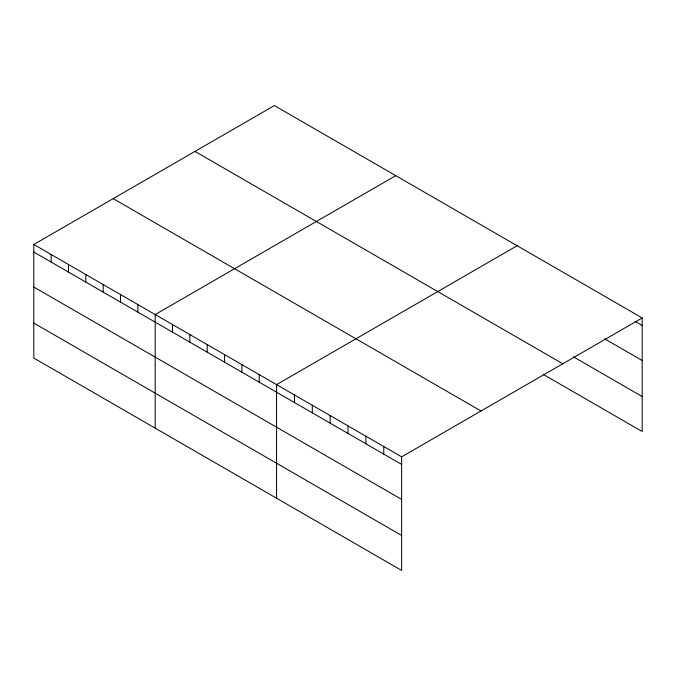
<?xml version="1.0" encoding="UTF-8"?>
<svg xmlns="http://www.w3.org/2000/svg" width="676" height="676" viewBox="0 0 676 676"><rect width="100%" height="100%" fill="white"/><g stroke="black" fill="none" stroke-linecap="round" stroke-linejoin="round"><path stroke-width="1.01" d="M401.62 499.395L401.62 456.832L33.8 244.475L33.8 358.06L401.62 570.426L401.62 499.395L33.8 287.038M543.048 374.284L642.2 431.525L642.2 317.94L274.38 105.574L33.8 244.475M395.756 175.659L155.184 314.551L155.184 428.145M517.14 245.734L276.56 384.627L276.56 498.22M401.62 456.832L642.2 317.94M635.051 321.396L642.2 325.519M604.682 338.845L642.2 360.502M573.417 356.835L642.2 396.542M194.984 151.416L562.812 363.772M113.188 198.634L481.016 411M33.8 252.055L401.62 464.412M33.8 323.077L401.62 535.443M383.757 446.515L383.757 454.103M365.893 436.206L365.893 443.786M348.022 425.888L348.022 433.468M330.158 415.571L330.158 423.159M312.295 405.262L312.295 412.842M294.432 394.945L294.432 402.524M259.221 374.622L259.221 382.202M241.881 364.609L241.881 372.189M224.542 354.596L224.542 362.175M207.202 344.583L207.202 352.171M189.863 334.578L189.863 342.157M172.524 324.565L172.524 332.144M137.845 304.538L137.845 312.126M120.497 294.533L120.497 302.113M103.158 284.52L103.158 292.1M85.818 274.507L85.818 282.086M68.479 264.493L68.479 272.082M51.139 254.489L51.139 262.068"/></g></svg>
